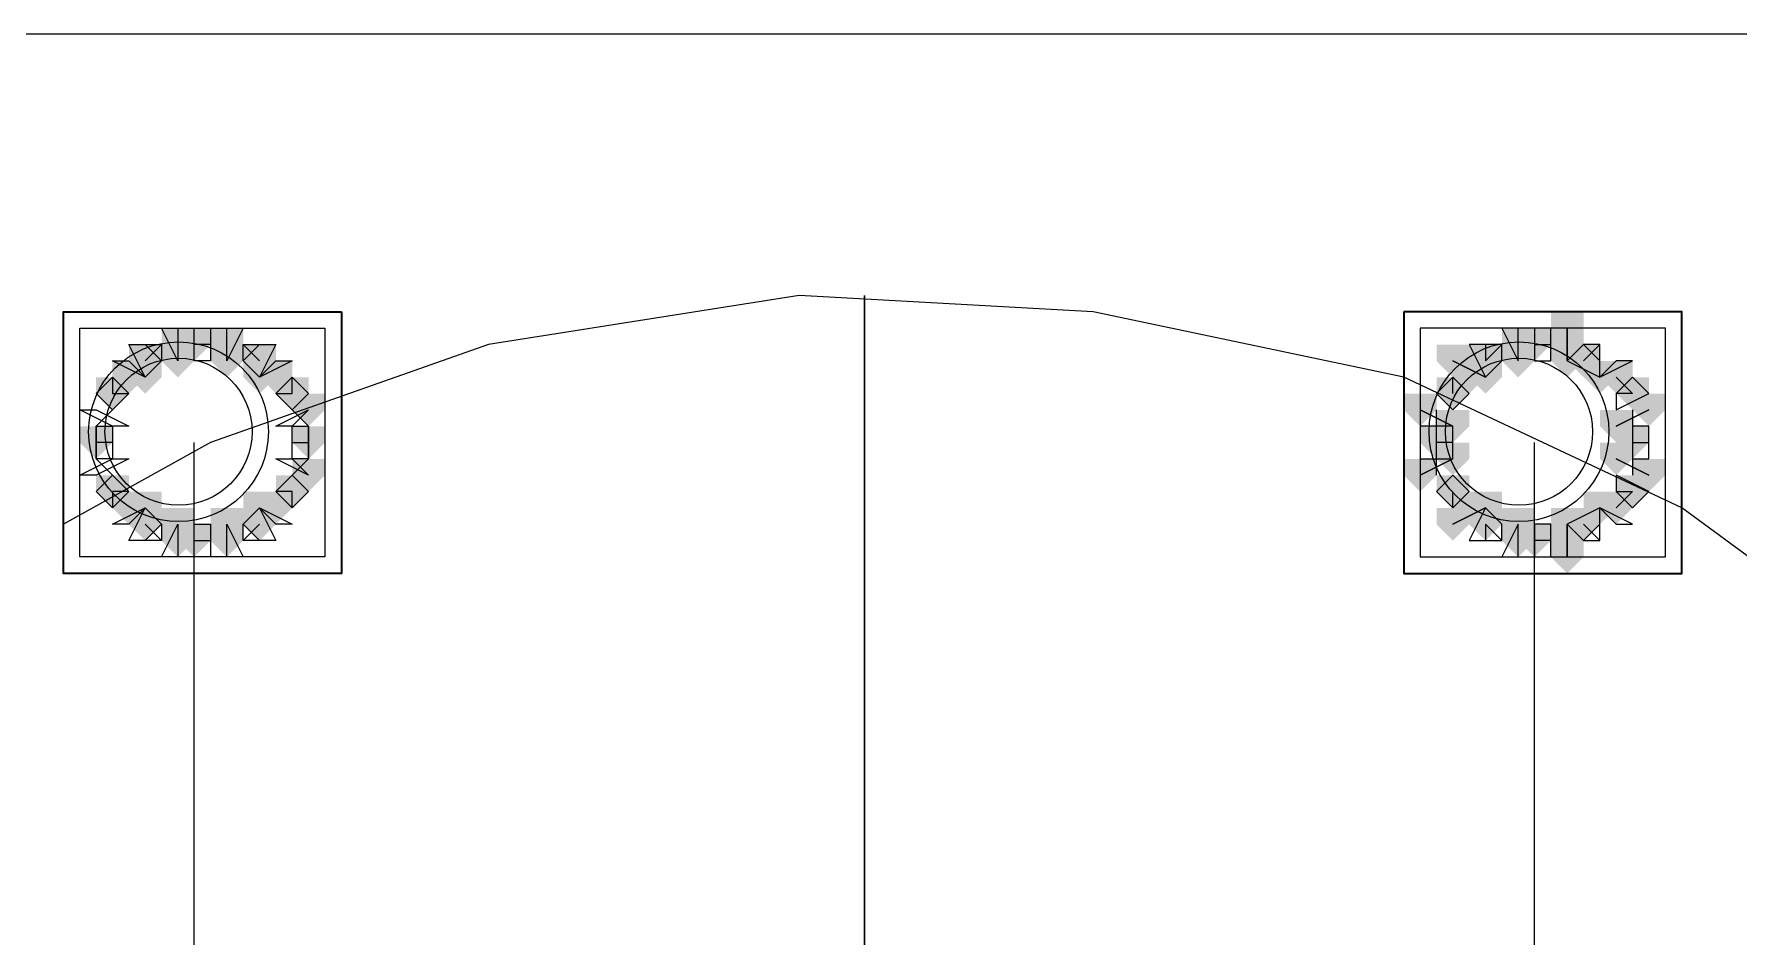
# Model space of a CAD drawing. Header units: millimetres. Extents: x 2315 to 4619, y 1334 to 1897.
# Drawn here: x 3930.9 to 3937.27, y 1558.3 to 1561.67 of the extents above; entities that cross this region are included whole.
import ezdxf

# ---------------------------------------------------------------- set-up
doc = ezdxf.new("R2010")
doc.units = ezdxf.units.MM
doc.linetypes.add('PDF_IMPORT', pattern=[1, 0.8, -0.2])
for name, color, linetype, true_color in [('PDF_10', 7, 'Continuous', 0x00b85c), ('PDF_AXIS', 7, 'Continuous', 0x00b85c), ('PDF_柱构件', 7, 'Continuous', 0x00b85c), ('PDF_转运站初步方案', 7, 'Continuous', 0x00b85c)]:
    doc.layers.add(name, color=color, linetype=linetype, true_color=true_color)
doc.layers.add('PDF_中心线层', color=1, linetype='Continuous')
doc.layers.add('PDF_粗实线层', color=7, linetype='Continuous')

msp = doc.modelspace()

# ---------------------------------------------------------------- hatches: boundary and pattern name
at = {"layer": 'PDF_10', "transparency": 33554559}
for points in [[(3931.496, 1560.5703), (3931.4349, 1560.5703), (3931.4349, 1560.5093), (3931.496, 1560.4482), (3931.5571, 1560.5093), (3931.5571, 1560.5703)], [(3931.496, 1560.5703), (3931.4349, 1560.5703), (3931.4349, 1560.5093), (3931.496, 1560.4482), (3931.5571, 1560.5093), (3931.5571, 1560.5703)], [(3936.5047, 1560.5703), (3936.4436, 1560.5703), (3936.4436, 1560.5093), (3936.5047, 1560.4482), (3936.5658, 1560.5093), (3936.5658, 1560.5703)], [(3936.5047, 1560.5703), (3936.4436, 1560.5703), (3936.4436, 1560.5093), (3936.5047, 1560.4482), (3936.5658, 1560.5093), (3936.5658, 1560.5703)], [(3931.3128, 1560.5093), (3931.2517, 1560.5093), (3931.2517, 1560.4482), (3931.3128, 1560.3871), (3931.3739, 1560.4482), (3931.3739, 1560.5093)], [(3931.3128, 1560.5093), (3931.2517, 1560.5093), (3931.2517, 1560.4482), (3931.3128, 1560.3871), (3931.3739, 1560.4482), (3931.3739, 1560.5093)], [(3931.7404, 1560.5093), (3931.6793, 1560.5093), (3931.6793, 1560.4482), (3931.7404, 1560.3871), (3931.8014, 1560.4482), (3931.8014, 1560.5093)], [(3931.7404, 1560.5093), (3931.6793, 1560.5093), (3931.6793, 1560.4482), (3931.7404, 1560.3871), (3931.8014, 1560.4482), (3931.8014, 1560.5093)], [(3936.3214, 1560.5093), (3936.2604, 1560.5093), (3936.2604, 1560.4482), (3936.3214, 1560.3871), (3936.3825, 1560.4482), (3936.3825, 1560.5093)], [(3936.3214, 1560.5093), (3936.2604, 1560.5093), (3936.2604, 1560.4482), (3936.3214, 1560.3871), (3936.3825, 1560.4482), (3936.3825, 1560.5093)], [(3936.6879, 1560.5093), (3936.6268, 1560.5093), (3936.6268, 1560.4482), (3936.6879, 1560.3871), (3936.749, 1560.4482), (3936.749, 1560.5093)], [(3936.6879, 1560.5093), (3936.6268, 1560.5093), (3936.6268, 1560.4482), (3936.6879, 1560.3871), (3936.749, 1560.4482), (3936.749, 1560.5093)], [(3931.1906, 1560.3871), (3931.1295, 1560.3871), (3931.1295, 1560.326), (3931.1906, 1560.2649), (3931.2517, 1560.326), (3931.2517, 1560.3871)], [(3931.1906, 1560.3871), (3931.1295, 1560.3871), (3931.1295, 1560.326), (3931.1906, 1560.2649), (3931.2517, 1560.326), (3931.2517, 1560.3871)], [(3931.8625, 1560.3871), (3931.8014, 1560.3871), (3931.8014, 1560.326), (3931.8625, 1560.2649), (3931.9236, 1560.326), (3931.9236, 1560.3871)], [(3931.8625, 1560.3871), (3931.8014, 1560.3871), (3931.8014, 1560.326), (3931.8625, 1560.2649), (3931.9236, 1560.326), (3931.9236, 1560.3871)], [(3936.1993, 1560.3871), (3936.1382, 1560.3871), (3936.1382, 1560.326), (3936.1993, 1560.2649), (3936.2604, 1560.326), (3936.2604, 1560.3871)], [(3936.1993, 1560.3871), (3936.1382, 1560.3871), (3936.1382, 1560.326), (3936.1993, 1560.2649), (3936.2604, 1560.326), (3936.2604, 1560.3871)], [(3936.1993, 1560.3871), (3936.1382, 1560.3871), (3936.1382, 1560.326), (3936.1993, 1560.2649), (3936.2604, 1560.326), (3936.2604, 1560.3871)], [(3936.8712, 1560.3871), (3936.8101, 1560.3871), (3936.8101, 1560.326), (3936.8712, 1560.2649), (3936.9322, 1560.326), (3936.9322, 1560.3871)], [(3936.8712, 1560.3871), (3936.8101, 1560.3871), (3936.8101, 1560.326), (3936.8712, 1560.2649), (3936.9322, 1560.326), (3936.9322, 1560.3871)], [(3931.1295, 1560.2039), (3931.0685, 1560.2039), (3931.0685, 1560.1428), (3931.1295, 1560.0817), (3931.1906, 1560.1428), (3931.1906, 1560.2039)], [(3931.1295, 1560.2039), (3931.0685, 1560.2039), (3931.0685, 1560.1428), (3931.1295, 1560.0817), (3931.1906, 1560.1428), (3931.1906, 1560.2039)], [(3931.9236, 1560.2039), (3931.8625, 1560.2039), (3931.8625, 1560.1428), (3931.9236, 1560.0817), (3931.9847, 1560.1428), (3931.9847, 1560.2039)], [(3931.9236, 1560.2039), (3931.8625, 1560.2039), (3931.8625, 1560.1428), (3931.9236, 1560.0817), (3931.9847, 1560.1428), (3931.9847, 1560.2039)], [(3936.1382, 1560.2039), (3936.0771, 1560.2039), (3936.0771, 1560.1428), (3936.1382, 1560.0817), (3936.1993, 1560.1428), (3936.1993, 1560.2039)], [(3936.1382, 1560.2039), (3936.0771, 1560.2039), (3936.0771, 1560.1428), (3936.1382, 1560.0817), (3936.1993, 1560.1428), (3936.1993, 1560.2039)], [(3936.8712, 1560.2039), (3936.8101, 1560.2039), (3936.8101, 1560.1428), (3936.8712, 1560.0817), (3936.9322, 1560.1428), (3936.9322, 1560.2039)], [(3936.8712, 1560.2039), (3936.8101, 1560.2039), (3936.8101, 1560.1428), (3936.8712, 1560.0817), (3936.9322, 1560.1428), (3936.9322, 1560.2039)], [(3931.1906, 1560.0206), (3931.1295, 1560.0206), (3931.1295, 1559.9595), (3931.1906, 1559.8985), (3931.2517, 1559.9595), (3931.2517, 1560.0206)], [(3931.1906, 1560.0206), (3931.1295, 1560.0206), (3931.1295, 1559.9595), (3931.1906, 1559.8985), (3931.2517, 1559.9595), (3931.2517, 1560.0206)], [(3931.8625, 1560.0206), (3931.8014, 1560.0206), (3931.8014, 1559.9595), (3931.8625, 1559.8985), (3931.9236, 1559.9595), (3931.9236, 1560.0206)], [(3931.8625, 1560.0206), (3931.8014, 1560.0206), (3931.8014, 1559.9595), (3931.8625, 1559.8985), (3931.9236, 1559.9595), (3931.9236, 1560.0206)], [(3936.1993, 1560.0206), (3936.1382, 1560.0206), (3936.1382, 1559.9595), (3936.1993, 1559.8985), (3936.2604, 1559.9595), (3936.2604, 1560.0206)], [(3936.1993, 1560.0206), (3936.1382, 1560.0206), (3936.1382, 1559.9595), (3936.1993, 1559.8985), (3936.2604, 1559.9595), (3936.2604, 1560.0206)], [(3936.1993, 1560.0206), (3936.1382, 1560.0206), (3936.1382, 1559.9595), (3936.1993, 1559.8985), (3936.2604, 1559.9595), (3936.2604, 1560.0206)], [(3936.8712, 1560.0206), (3936.8101, 1560.0206), (3936.8101, 1559.9595), (3936.8712, 1559.8985), (3936.9322, 1559.9595), (3936.9322, 1560.0206)], [(3936.8712, 1560.0206), (3936.8101, 1560.0206), (3936.8101, 1559.9595), (3936.8712, 1559.8985), (3936.9322, 1559.9595), (3936.9322, 1560.0206)], [(3931.3128, 1559.8985), (3931.2517, 1559.8985), (3931.2517, 1559.8374), (3931.3128, 1559.7763), (3931.3739, 1559.8374), (3931.3739, 1559.8985)], [(3931.3128, 1559.8985), (3931.2517, 1559.8985), (3931.2517, 1559.8374), (3931.3128, 1559.7763), (3931.3739, 1559.8374), (3931.3739, 1559.8985)], [(3931.7404, 1559.8985), (3931.6793, 1559.8985), (3931.6793, 1559.8374), (3931.7404, 1559.7763), (3931.8014, 1559.8374), (3931.8014, 1559.8985)], [(3931.7404, 1559.8985), (3931.6793, 1559.8985), (3931.6793, 1559.8374), (3931.7404, 1559.7763), (3931.8014, 1559.8374), (3931.8014, 1559.8985)], [(3936.3214, 1559.8985), (3936.2604, 1559.8985), (3936.2604, 1559.8374), (3936.3214, 1559.7763), (3936.3825, 1559.8374), (3936.3825, 1559.8985)], [(3936.3214, 1559.8985), (3936.2604, 1559.8985), (3936.2604, 1559.8374), (3936.3214, 1559.7763), (3936.3825, 1559.8374), (3936.3825, 1559.8985)], [(3936.6879, 1559.8985), (3936.6268, 1559.8985), (3936.6268, 1559.8374), (3936.6879, 1559.7763), (3936.749, 1559.8374), (3936.749, 1559.8985)], [(3936.6879, 1559.8985), (3936.6268, 1559.8985), (3936.6268, 1559.8374), (3936.6879, 1559.7763), (3936.749, 1559.8374), (3936.749, 1559.8985)], [(3931.496, 1559.8374), (3931.4349, 1559.8374), (3931.4349, 1559.7763), (3931.496, 1559.7152), (3931.5571, 1559.7763), (3931.5571, 1559.8374)], [(3931.496, 1559.8374), (3931.4349, 1559.8374), (3931.4349, 1559.7763), (3931.496, 1559.7152), (3931.5571, 1559.7763), (3931.5571, 1559.8374)], [(3936.5047, 1559.8374), (3936.4436, 1559.8374), (3936.4436, 1559.7763), (3936.5047, 1559.7152), (3936.5658, 1559.7763), (3936.5658, 1559.8374)], [(3936.5047, 1559.8374), (3936.4436, 1559.8374), (3936.4436, 1559.7763), (3936.5047, 1559.7152), (3936.5658, 1559.7763), (3936.5658, 1559.8374)]]:
    msp.add_hatch(color=6, dxfattribs=at).paths.add_polyline_path(points)
at = {"layer": 'PDF_柱构件', "transparency": 33554559}
for points in [[(3936.6268, 1560.6314), (3936.5658, 1560.6314), (3936.5658, 1560.5703), (3936.6268, 1560.5093), (3936.6879, 1560.5703), (3936.6879, 1560.6314)], [(3931.4349, 1560.5703), (3931.3739, 1560.5703), (3931.3739, 1560.5093), (3931.4349, 1560.4482), (3931.496, 1560.5093), (3931.496, 1560.5703)], [(3931.6182, 1560.5703), (3931.5571, 1560.5703), (3931.5571, 1560.5093), (3931.6182, 1560.4482), (3931.6793, 1560.5093), (3931.6793, 1560.5703)], [(3936.4436, 1560.5703), (3936.3825, 1560.5703), (3936.3825, 1560.5093), (3936.4436, 1560.4482), (3936.5047, 1560.5093), (3936.5047, 1560.5703)], [(3936.6268, 1560.5703), (3936.5658, 1560.5703), (3936.5658, 1560.5093), (3936.6268, 1560.4482), (3936.6879, 1560.5093), (3936.6879, 1560.5703)], [(3931.4349, 1560.5093), (3931.3739, 1560.5093), (3931.3739, 1560.4482), (3931.4349, 1560.3871), (3931.496, 1560.4482), (3931.496, 1560.5093)], [(3931.6182, 1560.5093), (3931.5571, 1560.5093), (3931.5571, 1560.4482), (3931.6182, 1560.3871), (3931.6793, 1560.4482), (3931.6793, 1560.5093)], [(3936.1993, 1560.5093), (3936.1382, 1560.5093), (3936.1382, 1560.4482), (3936.1993, 1560.3871), (3936.2604, 1560.4482), (3936.2604, 1560.5093)], [(3936.4436, 1560.5093), (3936.3825, 1560.5093), (3936.3825, 1560.4482), (3936.4436, 1560.3871), (3936.5047, 1560.4482), (3936.5047, 1560.5093)], [(3936.6268, 1560.5093), (3936.5658, 1560.5093), (3936.5658, 1560.4482), (3936.6268, 1560.3871), (3936.6879, 1560.4482), (3936.6879, 1560.5093)], [(3931.2517, 1560.4482), (3931.1906, 1560.4482), (3931.1906, 1560.3871), (3931.2517, 1560.326), (3931.3128, 1560.3871), (3931.3128, 1560.4482)], [(3931.3128, 1560.4482), (3931.2517, 1560.4482), (3931.2517, 1560.3871), (3931.3128, 1560.326), (3931.3739, 1560.3871), (3931.3739, 1560.4482)], [(3931.7404, 1560.4482), (3931.6793, 1560.4482), (3931.6793, 1560.3871), (3931.7404, 1560.326), (3931.8014, 1560.3871), (3931.8014, 1560.4482)], [(3931.8014, 1560.4482), (3931.7404, 1560.4482), (3931.7404, 1560.3871), (3931.8014, 1560.326), (3931.8625, 1560.3871), (3931.8625, 1560.4482)], [(3936.2604, 1560.4482), (3936.1993, 1560.4482), (3936.1993, 1560.3871), (3936.2604, 1560.326), (3936.3214, 1560.3871), (3936.3214, 1560.4482)], [(3936.3214, 1560.4482), (3936.2604, 1560.4482), (3936.2604, 1560.3871), (3936.3214, 1560.326), (3936.3825, 1560.3871), (3936.3825, 1560.4482)], [(3936.749, 1560.4482), (3936.6879, 1560.4482), (3936.6879, 1560.3871), (3936.749, 1560.326), (3936.8101, 1560.3871), (3936.8101, 1560.4482)], [(3936.8101, 1560.4482), (3936.749, 1560.4482), (3936.749, 1560.3871), (3936.8101, 1560.326), (3936.8712, 1560.3871), (3936.8712, 1560.4482)], [(3931.9236, 1560.326), (3931.8625, 1560.326), (3931.8625, 1560.2649), (3931.9236, 1560.2039), (3931.9847, 1560.2649), (3931.9847, 1560.326)], [(3936.0771, 1560.326), (3936.016, 1560.326), (3936.016, 1560.2649), (3936.0771, 1560.2039), (3936.1382, 1560.2649), (3936.1382, 1560.326)], [(3936.9322, 1560.326), (3936.8712, 1560.326), (3936.8712, 1560.2649), (3936.9322, 1560.2039), (3936.9933, 1560.2649), (3936.9933, 1560.326)], [(3936.1993, 1560.2649), (3936.1382, 1560.2649), (3936.1382, 1560.2039), (3936.1993, 1560.1428), (3936.2604, 1560.2039), (3936.2604, 1560.2649)], [(3936.8101, 1560.2649), (3936.749, 1560.2649), (3936.749, 1560.2039), (3936.8101, 1560.1428), (3936.8712, 1560.2039), (3936.8712, 1560.2649)], [(3931.9236, 1560.0817), (3931.8625, 1560.0817), (3931.8625, 1560.0206), (3931.9236, 1559.9595), (3931.9847, 1560.0206), (3931.9847, 1560.0817)], [(3936.0771, 1560.0817), (3936.016, 1560.0817), (3936.016, 1560.0206), (3936.0771, 1559.9595), (3936.1382, 1560.0206), (3936.1382, 1560.0817)], [(3936.1993, 1560.1428), (3936.1382, 1560.1428), (3936.1382, 1560.0817), (3936.1993, 1560.0206), (3936.2604, 1560.0817), (3936.2604, 1560.1428)], [(3936.8101, 1560.1428), (3936.749, 1560.1428), (3936.749, 1560.0817), (3936.8101, 1560.0206), (3936.8712, 1560.0817), (3936.8712, 1560.1428)], [(3936.9322, 1560.0817), (3936.8712, 1560.0817), (3936.8712, 1560.0206), (3936.9322, 1559.9595), (3936.9933, 1560.0206), (3936.9933, 1560.0817)], [(3931.2517, 1559.9595), (3931.1906, 1559.9595), (3931.1906, 1559.8985), (3931.2517, 1559.8374), (3931.3128, 1559.8985), (3931.3128, 1559.9595)], [(3931.3128, 1559.9595), (3931.2517, 1559.9595), (3931.2517, 1559.8985), (3931.3128, 1559.8374), (3931.3739, 1559.8985), (3931.3739, 1559.9595)], [(3931.7404, 1559.9595), (3931.6793, 1559.9595), (3931.6793, 1559.8985), (3931.7404, 1559.8374), (3931.8014, 1559.8985), (3931.8014, 1559.9595)], [(3931.8014, 1559.9595), (3931.7404, 1559.9595), (3931.7404, 1559.8985), (3931.8014, 1559.8374), (3931.8625, 1559.8985), (3931.8625, 1559.9595)], [(3936.2604, 1559.9595), (3936.1993, 1559.9595), (3936.1993, 1559.8985), (3936.2604, 1559.8374), (3936.3214, 1559.8985), (3936.3214, 1559.9595)], [(3936.3214, 1559.9595), (3936.2604, 1559.9595), (3936.2604, 1559.8985), (3936.3214, 1559.8374), (3936.3825, 1559.8985), (3936.3825, 1559.9595)], [(3936.749, 1559.9595), (3936.6879, 1559.9595), (3936.6879, 1559.8985), (3936.749, 1559.8374), (3936.8101, 1559.8985), (3936.8101, 1559.9595)], [(3936.8101, 1559.9595), (3936.749, 1559.9595), (3936.749, 1559.8985), (3936.8101, 1559.8374), (3936.8712, 1559.8985), (3936.8712, 1559.9595)], [(3931.4349, 1559.8985), (3931.3739, 1559.8985), (3931.3739, 1559.8374), (3931.4349, 1559.7763), (3931.496, 1559.8374), (3931.496, 1559.8985)], [(3931.6182, 1559.8985), (3931.5571, 1559.8985), (3931.5571, 1559.8374), (3931.6182, 1559.7763), (3931.6793, 1559.8374), (3931.6793, 1559.8985)], [(3936.1993, 1559.8985), (3936.1382, 1559.8985), (3936.1382, 1559.8374), (3936.1993, 1559.7763), (3936.2604, 1559.8374), (3936.2604, 1559.8985)], [(3936.4436, 1559.8985), (3936.3825, 1559.8985), (3936.3825, 1559.8374), (3936.4436, 1559.7763), (3936.5047, 1559.8374), (3936.5047, 1559.8985)], [(3936.6268, 1559.8985), (3936.5658, 1559.8985), (3936.5658, 1559.8374), (3936.6268, 1559.7763), (3936.6879, 1559.8374), (3936.6879, 1559.8985)], [(3931.4349, 1559.8374), (3931.3739, 1559.8374), (3931.3739, 1559.7763), (3931.4349, 1559.7152), (3931.496, 1559.7763), (3931.496, 1559.8374)], [(3931.6182, 1559.8374), (3931.5571, 1559.8374), (3931.5571, 1559.7763), (3931.6182, 1559.7152), (3931.6793, 1559.7763), (3931.6793, 1559.8374)], [(3936.4436, 1559.8374), (3936.3825, 1559.8374), (3936.3825, 1559.7763), (3936.4436, 1559.7152), (3936.5047, 1559.7763), (3936.5047, 1559.8374)], [(3936.6268, 1559.8374), (3936.5658, 1559.8374), (3936.5658, 1559.7763), (3936.6268, 1559.7152), (3936.6879, 1559.7763), (3936.6879, 1559.8374)], [(3936.6268, 1559.7763), (3936.5658, 1559.7763), (3936.5658, 1559.7152), (3936.6268, 1559.6541), (3936.6879, 1559.7152), (3936.6879, 1559.7763)]]:
    msp.add_hatch(color=6, dxfattribs=at).paths.add_polyline_path(points)
at = {"layer": 'PDF_转运站初步方案', "transparency": 33554559}
for points in [[(3931.496, 1560.5703), (3931.4349, 1560.5703), (3931.4349, 1560.5093), (3931.496, 1560.4482), (3931.5571, 1560.5093), (3931.5571, 1560.5703)], [(3931.496, 1560.5703), (3931.4349, 1560.5703), (3931.4349, 1560.5093), (3931.496, 1560.4482), (3931.5571, 1560.5093), (3931.5571, 1560.5703)], [(3936.5047, 1560.5703), (3936.4436, 1560.5703), (3936.4436, 1560.5093), (3936.5047, 1560.4482), (3936.5658, 1560.5093), (3936.5658, 1560.5703)], [(3936.5047, 1560.5703), (3936.4436, 1560.5703), (3936.4436, 1560.5093), (3936.5047, 1560.4482), (3936.5658, 1560.5093), (3936.5658, 1560.5703)], [(3931.3128, 1560.5093), (3931.2517, 1560.5093), (3931.2517, 1560.4482), (3931.3128, 1560.3871), (3931.3739, 1560.4482), (3931.3739, 1560.5093)], [(3931.3128, 1560.5093), (3931.2517, 1560.5093), (3931.2517, 1560.4482), (3931.3128, 1560.3871), (3931.3739, 1560.4482), (3931.3739, 1560.5093)], [(3931.7404, 1560.5093), (3931.6793, 1560.5093), (3931.6793, 1560.4482), (3931.7404, 1560.3871), (3931.8014, 1560.4482), (3931.8014, 1560.5093)], [(3931.7404, 1560.5093), (3931.6793, 1560.5093), (3931.6793, 1560.4482), (3931.7404, 1560.3871), (3931.8014, 1560.4482), (3931.8014, 1560.5093)], [(3936.3214, 1560.5093), (3936.2604, 1560.5093), (3936.2604, 1560.4482), (3936.3214, 1560.3871), (3936.3825, 1560.4482), (3936.3825, 1560.5093)], [(3936.3214, 1560.5093), (3936.2604, 1560.5093), (3936.2604, 1560.4482), (3936.3214, 1560.3871), (3936.3825, 1560.4482), (3936.3825, 1560.5093)], [(3936.6879, 1560.5093), (3936.6268, 1560.5093), (3936.6268, 1560.4482), (3936.6879, 1560.3871), (3936.749, 1560.4482), (3936.749, 1560.5093)], [(3936.6879, 1560.5093), (3936.6268, 1560.5093), (3936.6268, 1560.4482), (3936.6879, 1560.3871), (3936.749, 1560.4482), (3936.749, 1560.5093)], [(3931.1906, 1560.3871), (3931.1295, 1560.3871), (3931.1295, 1560.326), (3931.1906, 1560.2649), (3931.2517, 1560.326), (3931.2517, 1560.3871)], [(3931.1906, 1560.3871), (3931.1295, 1560.3871), (3931.1295, 1560.326), (3931.1906, 1560.2649), (3931.2517, 1560.326), (3931.2517, 1560.3871)], [(3931.8625, 1560.3871), (3931.8014, 1560.3871), (3931.8014, 1560.326), (3931.8625, 1560.2649), (3931.9236, 1560.326), (3931.9236, 1560.3871)], [(3931.8625, 1560.3871), (3931.8014, 1560.3871), (3931.8014, 1560.326), (3931.8625, 1560.2649), (3931.9236, 1560.326), (3931.9236, 1560.3871)], [(3936.1993, 1560.3871), (3936.1382, 1560.3871), (3936.1382, 1560.326), (3936.1993, 1560.2649), (3936.2604, 1560.326), (3936.2604, 1560.3871)], [(3936.1993, 1560.3871), (3936.1382, 1560.3871), (3936.1382, 1560.326), (3936.1993, 1560.2649), (3936.2604, 1560.326), (3936.2604, 1560.3871)], [(3936.8712, 1560.3871), (3936.8101, 1560.3871), (3936.8101, 1560.326), (3936.8712, 1560.2649), (3936.9322, 1560.326), (3936.9322, 1560.3871)], [(3936.8712, 1560.3871), (3936.8101, 1560.3871), (3936.8101, 1560.326), (3936.8712, 1560.2649), (3936.9322, 1560.326), (3936.9322, 1560.3871)], [(3931.1295, 1560.2039), (3931.0685, 1560.2039), (3931.0685, 1560.1428), (3931.1295, 1560.0817), (3931.1906, 1560.1428), (3931.1906, 1560.2039)], [(3931.1295, 1560.2039), (3931.0685, 1560.2039), (3931.0685, 1560.1428), (3931.1295, 1560.0817), (3931.1906, 1560.1428), (3931.1906, 1560.2039)], [(3931.9236, 1560.2039), (3931.8625, 1560.2039), (3931.8625, 1560.1428), (3931.9236, 1560.0817), (3931.9847, 1560.1428), (3931.9847, 1560.2039)], [(3931.9236, 1560.2039), (3931.8625, 1560.2039), (3931.8625, 1560.1428), (3931.9236, 1560.0817), (3931.9847, 1560.1428), (3931.9847, 1560.2039)], [(3936.1382, 1560.2039), (3936.0771, 1560.2039), (3936.0771, 1560.1428), (3936.1382, 1560.0817), (3936.1993, 1560.1428), (3936.1993, 1560.2039)], [(3936.1382, 1560.2039), (3936.0771, 1560.2039), (3936.0771, 1560.1428), (3936.1382, 1560.0817), (3936.1993, 1560.1428), (3936.1993, 1560.2039)], [(3936.8712, 1560.2039), (3936.8101, 1560.2039), (3936.8101, 1560.1428), (3936.8712, 1560.0817), (3936.9322, 1560.1428), (3936.9322, 1560.2039)], [(3936.8712, 1560.2039), (3936.8101, 1560.2039), (3936.8101, 1560.1428), (3936.8712, 1560.0817), (3936.9322, 1560.1428), (3936.9322, 1560.2039)], [(3931.1906, 1560.0206), (3931.1295, 1560.0206), (3931.1295, 1559.9595), (3931.1906, 1559.8985), (3931.2517, 1559.9595), (3931.2517, 1560.0206)], [(3931.1906, 1560.0206), (3931.1295, 1560.0206), (3931.1295, 1559.9595), (3931.1906, 1559.8985), (3931.2517, 1559.9595), (3931.2517, 1560.0206)], [(3931.8625, 1560.0206), (3931.8014, 1560.0206), (3931.8014, 1559.9595), (3931.8625, 1559.8985), (3931.9236, 1559.9595), (3931.9236, 1560.0206)], [(3931.8625, 1560.0206), (3931.8014, 1560.0206), (3931.8014, 1559.9595), (3931.8625, 1559.8985), (3931.9236, 1559.9595), (3931.9236, 1560.0206)], [(3936.1993, 1560.0206), (3936.1382, 1560.0206), (3936.1382, 1559.9595), (3936.1993, 1559.8985), (3936.2604, 1559.9595), (3936.2604, 1560.0206)], [(3936.1993, 1560.0206), (3936.1382, 1560.0206), (3936.1382, 1559.9595), (3936.1993, 1559.8985), (3936.2604, 1559.9595), (3936.2604, 1560.0206)], [(3936.8712, 1560.0206), (3936.8101, 1560.0206), (3936.8101, 1559.9595), (3936.8712, 1559.8985), (3936.9322, 1559.9595), (3936.9322, 1560.0206)], [(3936.8712, 1560.0206), (3936.8101, 1560.0206), (3936.8101, 1559.9595), (3936.8712, 1559.8985), (3936.9322, 1559.9595), (3936.9322, 1560.0206)], [(3931.3128, 1559.8985), (3931.2517, 1559.8985), (3931.2517, 1559.8374), (3931.3128, 1559.7763), (3931.3739, 1559.8374), (3931.3739, 1559.8985)], [(3931.3128, 1559.8985), (3931.2517, 1559.8985), (3931.2517, 1559.8374), (3931.3128, 1559.7763), (3931.3739, 1559.8374), (3931.3739, 1559.8985)], [(3931.7404, 1559.8985), (3931.6793, 1559.8985), (3931.6793, 1559.8374), (3931.7404, 1559.7763), (3931.8014, 1559.8374), (3931.8014, 1559.8985)], [(3931.7404, 1559.8985), (3931.6793, 1559.8985), (3931.6793, 1559.8374), (3931.7404, 1559.7763), (3931.8014, 1559.8374), (3931.8014, 1559.8985)], [(3936.3214, 1559.8985), (3936.2604, 1559.8985), (3936.2604, 1559.8374), (3936.3214, 1559.7763), (3936.3825, 1559.8374), (3936.3825, 1559.8985)], [(3936.3214, 1559.8985), (3936.2604, 1559.8985), (3936.2604, 1559.8374), (3936.3214, 1559.7763), (3936.3825, 1559.8374), (3936.3825, 1559.8985)], [(3936.6879, 1559.8985), (3936.6268, 1559.8985), (3936.6268, 1559.8374), (3936.6879, 1559.7763), (3936.749, 1559.8374), (3936.749, 1559.8985)], [(3936.6879, 1559.8985), (3936.6268, 1559.8985), (3936.6268, 1559.8374), (3936.6879, 1559.7763), (3936.749, 1559.8374), (3936.749, 1559.8985)], [(3931.496, 1559.8374), (3931.4349, 1559.8374), (3931.4349, 1559.7763), (3931.496, 1559.7152), (3931.5571, 1559.7763), (3931.5571, 1559.8374)], [(3931.496, 1559.8374), (3931.4349, 1559.8374), (3931.4349, 1559.7763), (3931.496, 1559.7152), (3931.5571, 1559.7763), (3931.5571, 1559.8374)], [(3936.5047, 1559.8374), (3936.4436, 1559.8374), (3936.4436, 1559.7763), (3936.5047, 1559.7152), (3936.5658, 1559.7763), (3936.5658, 1559.8374)], [(3936.5047, 1559.8374), (3936.4436, 1559.8374), (3936.4436, 1559.7763), (3936.5047, 1559.7152), (3936.5658, 1559.7763), (3936.5658, 1559.8374)]]:
    msp.add_hatch(color=6, dxfattribs=at).paths.add_polyline_path(points)

# ---------------------------------------------------------------- linework, layer by layer
at = {"layer": 'PDF_10', "color": 6, "lineweight": 18}
for points in [[(3931.5571, 1560.5093), (3931.496, 1560.5093), (3931.496, 1560.5703)], [(3936.5047, 1560.5703), (3936.5047, 1560.5093), (3936.5658, 1560.5093)], [(3931.3739, 1560.5093), (3931.3128, 1560.4482)], [(3931.3739, 1560.4482), (3931.3128, 1560.5093)], [(3931.7404, 1560.4482), (3931.6793, 1560.5093)], [(3931.6793, 1560.4482), (3931.7404, 1560.5093)], [(3936.3214, 1560.5093), (3936.3214, 1560.4482), (3936.3825, 1560.5093)], [(3936.6879, 1560.5093), (3936.749, 1560.4482)], [(3936.6879, 1560.4482), (3936.749, 1560.5093)], [(3931.1906, 1560.3871), (3931.1906, 1560.326), (3931.2517, 1560.326)], [(3931.8014, 1560.326), (3931.8625, 1560.326), (3931.8625, 1560.3871)], [(3936.1993, 1560.326), (3936.1993, 1560.3871)], [(3936.8101, 1560.3871), (3936.8712, 1560.326), (3936.8101, 1560.326)], [(3931.1295, 1560.2039), (3931.1295, 1560.0817)], [(3931.9236, 1560.0817), (3931.9236, 1560.2039)], [(3936.1382, 1560.0817), (3936.1382, 1560.2039)], [(3936.8712, 1560.2039), (3936.8712, 1560.0817)], [(3931.1906, 1560.1428), (3931.1295, 1560.1428)], [(3931.8625, 1560.1428), (3931.9236, 1560.1428)], [(3936.1993, 1560.1428), (3936.1382, 1560.1428)], [(3936.8712, 1560.1428), (3936.9322, 1560.1428)], [(3931.2517, 1559.9595), (3931.1906, 1559.9595), (3931.1906, 1559.8985)], [(3931.8625, 1559.8985), (3931.8625, 1559.9595), (3931.8014, 1559.9595)], [(3936.1993, 1559.8985), (3936.1993, 1559.9595)], [(3936.8101, 1559.9595), (3936.8712, 1559.9595), (3936.8101, 1559.8985)], [(3931.3128, 1559.8374), (3931.3739, 1559.7763)], [(3931.3739, 1559.8374), (3931.3128, 1559.7763)], [(3931.6793, 1559.7763), (3931.7404, 1559.8374)], [(3931.6793, 1559.8374), (3931.7404, 1559.7763)], [(3936.3825, 1559.7763), (3936.3214, 1559.8374), (3936.3214, 1559.7763)], [(3936.749, 1559.8374), (3936.6879, 1559.7763)], [(3936.6879, 1559.8374), (3936.749, 1559.7763)], [(3931.496, 1559.7152), (3931.496, 1559.7763), (3931.5571, 1559.7763)], [(3936.5658, 1559.7763), (3936.5047, 1559.7763), (3936.5047, 1559.7152)]]:
    msp.add_lwpolyline(points, dxfattribs=at)
at = {"layer": 'PDF_AXIS', "color": 6, "lineweight": 18}
for points in [[(3931.9847, 1560.5703), (3931.9847, 1559.7152), (3931.0685, 1559.7152), (3931.0685, 1560.5703)], [(3936.0771, 1560.5703), (3936.0771, 1559.7152), (3936.9933, 1559.7152), (3936.9933, 1560.5703)]]:
    msp.add_lwpolyline(points, close=True, dxfattribs=at)
at = {"layer": 'PDF_中心线层', "color": 5, "linetype": 'PDF_IMPORT', "lineweight": 18, "ltscale": 14.048656}
msp.add_lwpolyline([(3913.0495, 1534.672), (3983.0485, 1534.672), (3983.0485, 1561.6698), (3913.0495, 1561.6698), (3913.0495, 1534.672)], dxfattribs=at)
at = {"layer": 'PDF_中心线层', "color": 6, "lineweight": 18}
for points in [[(3939.9863, 1554.7066), (3939.9863, 1555.2563), (3939.8031, 1556.3557), (3939.3755, 1557.4552), (3938.7647, 1558.3714), (3937.9706, 1559.2266), (3937.0544, 1559.8985), (3936.016, 1560.3871), (3934.8555, 1560.6314), (3933.756, 1560.6925), (3932.5955, 1560.5093), (3931.5571, 1560.1428), (3931.0074, 1559.8374)], [(3931.496, 1549.2093), (3931.496, 1560.1428)], [(3936.5047, 1549.2093), (3936.5047, 1560.1428)]]:
    msp.add_lwpolyline(points, dxfattribs=at)
msp.add_lwpolyline([(3934.0004, 1560.6925), (3934.0004, 1548.6595)], close=True, dxfattribs=at)
at = {"layer": 'PDF_柱构件', "color": 6, "lineweight": 18}
for points in [[(3931.4349, 1560.5703), (3931.4349, 1560.4482), (3931.3739, 1560.5703)], [(3931.5571, 1560.4482), (3931.496, 1560.4482), (3931.496, 1560.5703), (3931.5571, 1560.5703)], [(3931.6793, 1560.5703), (3931.6182, 1560.4482), (3931.6182, 1560.5703)], [(3936.3825, 1560.5703), (3936.4436, 1560.4482), (3936.4436, 1560.5703)], [(3936.5047, 1560.4482), (3936.5658, 1560.4482), (3936.5658, 1560.5703), (3936.5047, 1560.5703)], [(3936.6268, 1560.5703), (3936.6268, 1560.4482)], [(3931.3739, 1560.4482), (3931.3128, 1560.3871), (3931.2517, 1560.5093), (3931.3739, 1560.5093)], [(3931.7404, 1560.3871), (3931.6793, 1560.4482), (3931.6793, 1560.5093), (3931.8014, 1560.5093)], [(3936.3214, 1560.3871), (3936.3825, 1560.4482), (3936.3825, 1560.5093), (3936.2604, 1560.5093)], [(3936.6268, 1560.4482), (3936.749, 1560.3871), (3936.749, 1560.5093), (3936.6879, 1560.5093)], [(3931.2517, 1560.4482), (3931.3128, 1560.3871), (3931.1906, 1560.4482)], [(3931.8625, 1560.4482), (3931.7404, 1560.3871), (3931.8014, 1560.4482)], [(3936.1993, 1560.4482), (3936.3214, 1560.3871)], [(3936.8101, 1560.4482), (3936.749, 1560.3871), (3936.8712, 1560.4482)], [(3931.2517, 1560.326), (3931.1906, 1560.2649), (3931.1295, 1560.326), (3931.1906, 1560.3871)], [(3931.8625, 1560.2649), (3931.8014, 1560.326), (3931.8625, 1560.3871), (3931.9236, 1560.326)], [(3936.1993, 1560.2649), (3936.2604, 1560.326), (3936.1993, 1560.3871), (3936.1382, 1560.326)], [(3936.8101, 1560.326), (3936.8101, 1560.2649), (3936.9322, 1560.326), (3936.8712, 1560.3871)], [(3931.1295, 1560.2649), (3931.2517, 1560.2039), (3931.1906, 1560.2039), (3931.0685, 1560.2649)], [(3931.9236, 1560.2649), (3931.8625, 1560.2039), (3931.8014, 1560.2039)], [(3936.0771, 1560.2649), (3936.1993, 1560.2039)], [(3936.9322, 1560.2649), (3936.8101, 1560.2039)], [(3931.1906, 1560.2039), (3931.1906, 1560.0817), (3931.1295, 1560.0817), (3931.1295, 1560.2039)], [(3931.8625, 1560.0817), (3931.8625, 1560.2039), (3931.9236, 1560.2039), (3931.9236, 1560.0817)], [(3936.1993, 1560.0817), (3936.1993, 1560.2039), (3936.0771, 1560.2039), (3936.0771, 1560.0817)], [(3936.8712, 1560.2039), (3936.8712, 1560.0817), (3936.9322, 1560.0817), (3936.9322, 1560.2039)], [(3931.0685, 1560.0206), (3931.1906, 1560.0817), (3931.2517, 1560.0817), (3931.1295, 1560.0206)], [(3931.9236, 1560.0206), (3931.8014, 1560.0817), (3931.8625, 1560.0817)], [(3936.0771, 1560.0206), (3936.1993, 1560.0817)], [(3936.9322, 1560.0206), (3936.8101, 1560.0817)], [(3931.1906, 1560.0206), (3931.2517, 1559.9595), (3931.1906, 1559.8985), (3931.1295, 1559.9595)], [(3931.8014, 1559.9595), (3931.8625, 1560.0206), (3931.9236, 1559.9595), (3931.8625, 1559.8985)], [(3936.2604, 1559.9595), (3936.1993, 1560.0206), (3936.1382, 1559.9595), (3936.1993, 1559.8985)], [(3936.8101, 1560.0206), (3936.8101, 1559.9595), (3936.8712, 1559.8985), (3936.9322, 1559.9595)], [(3931.1906, 1559.8374), (3931.3128, 1559.8985), (3931.2517, 1559.8374)], [(3931.3128, 1559.8985), (3931.3739, 1559.8374), (3931.3739, 1559.7763), (3931.2517, 1559.7763)], [(3931.6793, 1559.8374), (3931.7404, 1559.8985), (3931.8014, 1559.7763), (3931.6793, 1559.7763)], [(3931.8014, 1559.8374), (3931.7404, 1559.8985), (3931.8625, 1559.8374)], [(3936.1993, 1559.8374), (3936.3214, 1559.8985)], [(3936.3825, 1559.8374), (3936.3214, 1559.8985), (3936.2604, 1559.7763), (3936.3825, 1559.7763)], [(3936.749, 1559.8985), (3936.6268, 1559.8374), (3936.6879, 1559.7763), (3936.749, 1559.7763)], [(3936.8712, 1559.8374), (3936.749, 1559.8985), (3936.8101, 1559.8374)], [(3931.3739, 1559.7152), (3931.4349, 1559.8374), (3931.4349, 1559.7152)], [(3931.496, 1559.8374), (3931.5571, 1559.8374), (3931.5571, 1559.7152), (3931.496, 1559.7152)], [(3931.6182, 1559.7152), (3931.6182, 1559.8374), (3931.6793, 1559.7152)], [(3936.4436, 1559.7152), (3936.4436, 1559.8374), (3936.3825, 1559.7152)], [(3936.5658, 1559.8374), (3936.5047, 1559.8374), (3936.5047, 1559.7152), (3936.5658, 1559.7152)], [(3936.6268, 1559.7152), (3936.6268, 1559.8374)]]:
    msp.add_lwpolyline(points, close=True, dxfattribs=at)
for points in [[(3931.1906, 1560.2649), (3931.1295, 1560.2039)], [(3931.9236, 1560.2039), (3931.8625, 1560.2649)], [(3936.1382, 1560.2039), (3936.1382, 1560.2649)], [(3936.8712, 1560.2649), (3936.8712, 1560.2039)], [(3931.1295, 1560.0817), (3931.1906, 1560.0206)], [(3931.8625, 1560.0206), (3931.9236, 1560.0817)], [(3936.1382, 1560.0206), (3936.1382, 1560.0817)], [(3936.8712, 1560.0817), (3936.8712, 1560.0206)]]:
    msp.add_lwpolyline(points, dxfattribs=at)
at = {"layer": 'PDF_粗实线层', "color": 6, "lineweight": 35}
for points in [[(3932.0458, 1560.6314), (3932.0458, 1559.6541), (3931.0074, 1559.6541), (3931.0074, 1560.6314)], [(3936.016, 1560.6314), (3936.016, 1559.6541), (3937.0544, 1559.6541), (3937.0544, 1560.6314)]]:
    msp.add_lwpolyline(points, close=True, dxfattribs=at)
at = {"layer": 'PDF_转运站初步方案', "color": 6, "lineweight": 18}
for centre, radius in [((3931.4374, 1560.1834), 0.3359), ((3936.4462, 1560.1834), 0.3359), ((3931.4374, 1560.1834), 0.2749), ((3936.4462, 1560.1834), 0.2749)]:
    msp.add_circle(centre, radius, dxfattribs=at)

doc.saveas('drawing.dxf')
